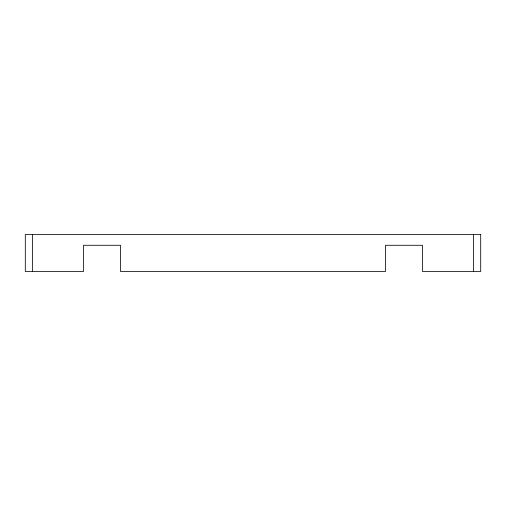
<?xml version="1.0" encoding="UTF-8"?>
<svg xmlns="http://www.w3.org/2000/svg" width="506" height="506" viewBox="0 0 506 506"><rect width="100%" height="100%" fill="white"/><g stroke="black" fill="none" stroke-linecap="round" stroke-linejoin="round"><path stroke-width="0.76" d="M473.42 234.512L473.42 271.488M32.58 234.512L32.58 271.488M480.7 234.512L25.3 234.512L25.3 271.488L83.534 271.488L83.534 245.283L120.517 245.283L120.517 271.488L385.483 271.488L385.483 245.283L422.466 245.283L422.466 271.488L480.7 271.488L480.7 234.512"/></g></svg>
